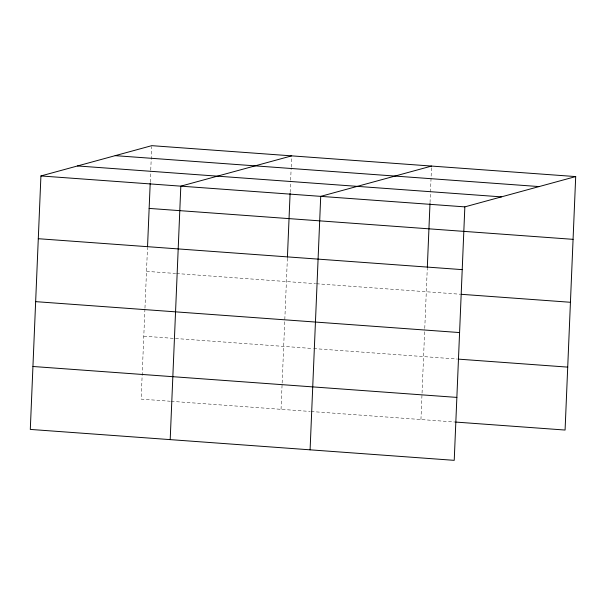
<?xml version="1.0" encoding="UTF-8"?>
<svg xmlns="http://www.w3.org/2000/svg" width="606" height="606" viewBox="0 0 606 606"><rect width="100%" height="100%" fill="white"/><g stroke="black" fill="none" stroke-linecap="round" stroke-linejoin="round"><path stroke-width="0.45" stroke-dasharray="3.03 2.27" d="M144.932 308.939L141.153 399.127L170.256 401.248M144.97 308L147.485 247.869M150.243 182.186L150.712 170.945M150.75 170.013L151.735 146.591M281.048 409.33L282.108 383.969M282.146 383.03L287.388 258.073M290.138 192.39L290.607 181.149M290.645 180.217L291.16 168.036M291.198 167.104L291.592 157.734M420.943 419.534L424.723 329.346M424.761 328.407L427.283 268.276M430.033 202.593L431.525 166.998M146.508 271.352L175.611 273.473M176.551 273.541L315.506 283.676M316.446 283.744L460.212 294.228M143.789 336.194L312.787 348.518M313.726 348.586L457.492 359.07M171.195 401.316L310.151 411.451M311.09 411.519L454.856 422.011"/><path stroke-width="0.91" d="M575.7 176.581L151.773 145.66L40.92 175.952L30.3 429.419L454.227 460.34L464.847 206.873L575.7 176.581L565.08 430.048L455.795 422.079M147.531 246.93L150.205 183.126M170.195 439.623L180.823 186.156L291.668 155.863M287.426 257.133L290.1 193.329M310.09 449.834L320.718 196.359L431.563 166.067M427.321 267.337L429.995 203.533M115.193 155.651L539.12 186.58M77.507 165.953L501.435 196.874M40.92 175.952L464.847 206.873M149.144 208.411L573.071 239.34M38.292 238.711L462.219 269.632M461.151 294.296L570.435 302.273M35.656 301.644L459.583 332.565M458.431 359.138L567.716 367.115M32.936 366.486L456.863 397.407"/></g></svg>
